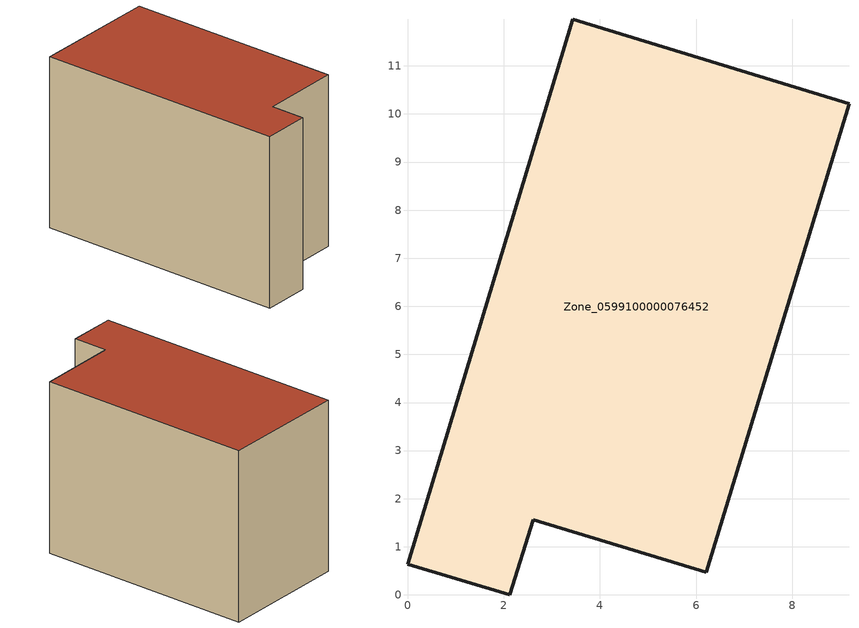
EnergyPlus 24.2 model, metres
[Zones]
Zone_0599100000076452
 floor ground (C_G): 0,0.64 3.44,11.97 9.18,10.21 6.21,0.47 2.61,1.56 2.13,0 z0
 wall outside (C_F): 3.44,11.97 0,0.64 2.13,0 2.61,1.56 6.21,0.47 9.18,10.21 3.44,11.97 z0:8.09
 roof outside (C_R): 9.18,10.21 3.44,11.97 0,0.64 2.13,0 2.61,1.56 6.21,0.47 z8.09
[BUILDING]
Pand.0599100000076452: North Axis=0; Terrain=City; Loads Convergence Tolerance Value=0.04; Temperature Convergence Tolerance Value=0.4; Solar Distribution=FullExterior; Maximum Number of Warmup Days=25; Minimum Number of Warmup Days=1
[Site:Location]
Rotterdam.The.Hague.AP_ZH_NLD Design_Conditions: Latitude=51.96; Longitude=4.45; Time Zone=1; Elevation=-4.5
[SITE:GROUNDTEMPERATURE:BUILDINGSURFACE]
18, 18, 18, 18, 18, 18, 18, 18, 18, 18, 18, 18
[MATERIAL] Thermal Absorptance=0.9; Solar Absorptance=0.7; Visible Absorptance=0.7
Name | Roughness | Thickness | Conductivity | Density | Specific Heat
G.TI.1975-1991 | MediumSmooth | 0.15 | 0.288461 | 540 | 1210
F.TI.1975-1991 | Rough | 0.3 | 0.230769 | 1920 | 840
R.TI.1975-1991 | MediumRough | 0.2 | 0.153846 | 1500 | 1000
[CONSTRUCTION]
C_G: G.TI.1975-1991
C_F: F.TI.1975-1991
C_R: R.TI.1975-1991
[ZONE]
Zone_0599100000076452: Type=1; Multiplier=1; Ceiling Height=Autocalculate; Volume=Autocalculate; Floor Area=autocalculate; Part of Total Floor Area=Yes
[ZONEINFILTRATION:DESIGNFLOWRATE]
Infil_Zone_0599100000076452: Zone or ZoneList or Space or SpaceList=Zone_0599100000076452; Schedule=AlwaysOn; Design Flow Rate Calculation Method=Flow/Area; Flow Rate per Floor Area=0.003; Constant Term Coefficient=1; Temperature Term Coefficient=0; Velocity Term Coefficient=0; Velocity Squared Term Coefficient=0
[HVACTEMPLATE:ZONE:IDEALLOADSAIRSYSTEM]
Zone_0599100000076452: Maximum Heating Supply Air Temperature=50; Minimum Cooling Supply Air Temperature=13; Maximum Heating Supply Air Humidity Ratio=0.0156; Minimum Cooling Supply Air Humidity Ratio=0.0077; Heating Limit=NoLimit; Cooling Limit=NoLimit; Dehumidification Control Type=ConstantSensibleHeatRatio; Cooling Sensible Heat Ratio=0.7; Dehumidification Setpoint=60; Humidification Control Type=None; Humidification Setpoint=30; Outdoor Air Method=None; Outdoor Air Flow Rate per Person=0.00944; Outdoor Air Flow Rate per Zone Floor Area=0; Outdoor Air Flow Rate per Zone=0; Demand Controlled Ventilation Type=None; Outdoor Air Economizer Type=NoEconomizer; Heat Recovery Type=None; Sensible Heat Recovery Effectiveness=0.7; Latent Heat Recovery Effectiveness=0.65
[ZONECONTROL:THERMOSTAT]
ThermostatControl_Zone_0599100000076452: Zone or ZoneList=Zone_0599100000076452; Control Type Schedule=DualSetpointControlType; Control 1=Thermostat_Zone_0599100000076452; Temperature Difference Between Cutout And Setpoint=0
[THERMOSTATSETPOINT:DUALSETPOINT]
Thermostat_Zone_0599100000076452: Heating Setpoint Temperature Schedule=HeatingSetpoint_Zone_0599100000076452; Cooling Setpoint Temperature Schedule=CoolingSetpoint_Zone_0599100000076452
[SCHEDULE:COMPACT]
HeatingSetpoint_Zone_0599100000076452: Through: 12/31, For: AllDays, Until: 24:00, 21
CoolingSetpoint_Zone_0599100000076452: Through: 12/31, For: AllDays, Until: 24:00, 24
DualSetpointControlType: Through: 12/31, For: AllDays, Until: 24:00, 4
AlwaysOn: Through: 12/31, For: AllDays, Until: 24:00, 1
